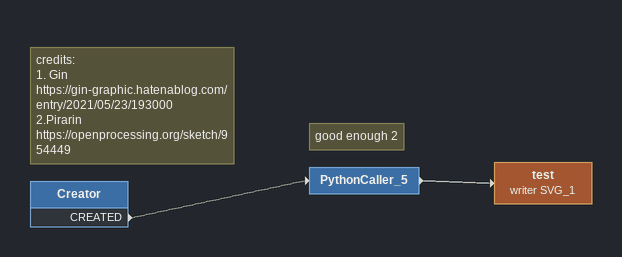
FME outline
Note: credits: / 1. Gin https://gin-graphic.hatenablog.com/entry/2021/05/23/193000 / 2.Pirarin / https://openprocessing.org/sketch/954449
Creator
    CREATED -> PythonCaller_5
Note: good enough 2
PythonCaller_5
    -> test (writer SVG_1)
test (writer SVG_1)
